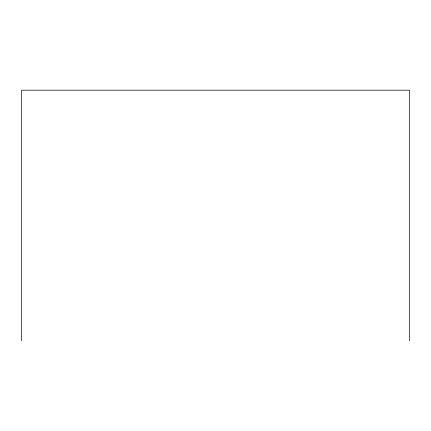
<?xml version="1.0" encoding="UTF-8"?>
<svg xmlns="http://www.w3.org/2000/svg" width="431" height="431" viewBox="0 0 431 431"><rect width="100%" height="100%" fill="white"/><g stroke="black" fill="none" stroke-linecap="round" stroke-linejoin="round"><path stroke-width="0.65" d="M409.45 340.808L409.45 90.192L21.55 90.192L21.55 340.808"/></g></svg>
